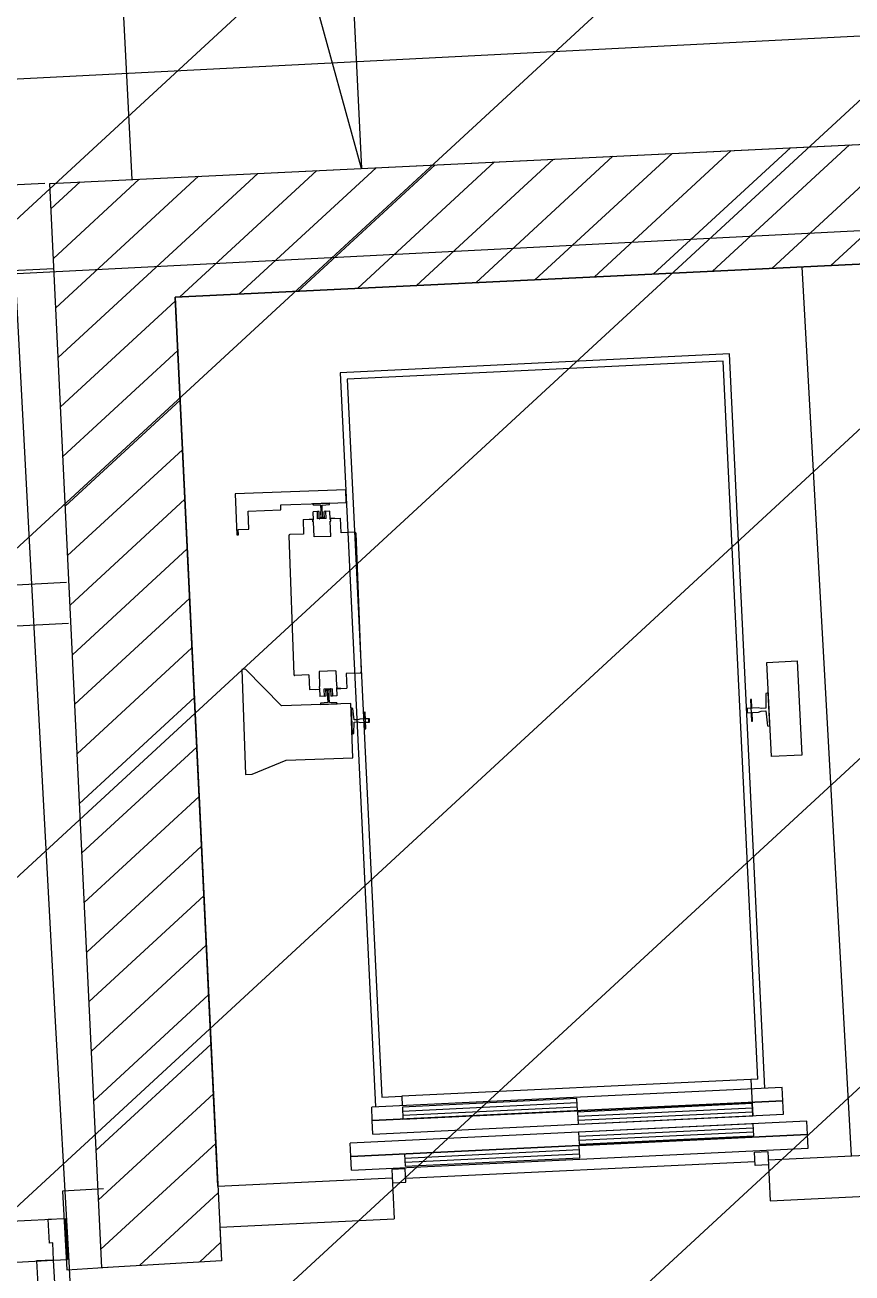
# Model space of a CAD drawing. Extents: x -678889171 to 586587, y -792238163 to 335485.
# Drawn here: x -678716804 to -678714387, y -792083014 to -792079368 of the extents above; entities that cross this region are included whole.
import ezdxf
from ezdxf.enums import TextEntityAlignment as Align

# ---------------------------------------------------------------- set-up
doc = ezdxf.new("R2010")
doc.units = 0
doc.header["$MEASUREMENT"] = 0
for name, color, linetype in [('A-FLOR-PATT', 252, 'Continuous'), ('A-SITE-PATT', 252, 'Continuous'), ('A-WALL', 252, 'Continuous')]:
    doc.layers.add(name, color=color, linetype=linetype)
doc.layers.add('BASEMENT3 LAYOUT$0$HATCH3', color=252, linetype='Continuous', lineweight=15)
doc.styles.add('Ground floor Towers$0$$Bas01-Rname$0$EN-SC', font='swissc.ttf')
doc.styles.add('Ground floor Towers$0$$Bas01-Rname$0$EN-SCL', font='swisscl.ttf')
doc.styles.add('Ground floor Towers$0$04-Ground Floor$0$V2-lower ground$0$LEVEL  FOR LICENSE LOWER GR$0$$LG- LEVEL$0$AR-SR', font='sarb.shx')

# ---------------------------------------------------------------- blocks, each defined once
blk = doc.blocks.new('A$C61C61320')
at = {"layer": 'BASEMENT3 LAYOUT$0$HATCH3'}
h = blk.add_hatch(dxfattribs=at)
h.set_pattern_fill('JIS_WOOD', color=256, scale=1000, style=0)
h.set_pattern_definition([(45, (-845711.5632553247, -468029.5931597503), (-499.9999991609842, 499.9999991609843), [])])
h.paths.add_polyline_path([(11086.00013759569, -61354.85490543771), (12440.74077330553, -169431.9252005816), (-18168.17453308101, -169031.9252005816), (-24087.31416799291, -98540.68329571502), (-23668.41511030192, -60233.84526748693)])
blk = doc.blocks.new('GR')
at = {"layer": 'A-FLOR-PATT'}
for p, q in [((83624.21488302383, 110869.2945836454), (83895.71461826742, 107826.246225201)), ((82944.24799375772, 110813.0605245719), (83226.79757775407, 107766.7605198465)), ((83895.71461826742, 107826.246225201), (82944.69737305967, 110808.2374921653)), ((36059.7741112865, 103178.3410056841), (114175, 110350)), ((36003.08842770266, 103741.1044731623), (107418.7258324164, 110300.5037897862)), ((82987.55579895168, 107745.4851372499), (92127.64501083517, 108558.2984172856)), ((82987.55579895165, 107745.4851372499), (92127.64140049537, 108558.2980962239)), ((85278.08270169585, 107598.0964235216), (85663.43280938941, 107983.4465312151)), ((84933.11098822879, 107567.4336742919), (85318.44460475486, 107952.767290818)), ((85105.5968449623, 107582.7650489067), (85490.93870707211, 107968.1069110165)), ((88945.14255071178, 107924.0423842219), (83367.1337620607, 107428.2420678191)), ((83367.13376206065, 107428.2420678192), (88945.14255071175, 107924.0423842219)), ((84588.13927476175, 107536.7709250623), (84973.4564001203, 107922.0880504208)), ((84760.62513149527, 107552.1022996771), (85145.95050243757, 107937.4276706194)), ((84070.68170456114, 107490.7768012178), (84455.97409316845, 107876.0691898251)), ((84243.16756129469, 107506.1081758327), (84628.46819548574, 107891.4088100237)), ((84415.6534180282, 107521.4395504475), (84800.96229780302, 107906.7484302223)), ((83725.7099910941, 107460.1140519882), (84110.98588853392, 107845.389949428)), ((83898.19584782762, 107475.445426603), (84283.47999085119, 107860.7295696266)), ((83032.62017713238, 107238.4876843826), (83593.50358158207, 107799.3710888323)), ((83380.73827762704, 107429.4513027586), (83765.99768389935, 107814.7107090309)), ((83553.22413436059, 107444.7826773734), (83938.49178621663, 107830.0503292294)), ((83006.963380677, 107527.1398521646), (83248.51537694753, 107768.6918484352)), ((83019.79177890469, 107382.8137682736), (83421.0094792648, 107784.0314686338)), ((82973.60662918922, 107744.2446602517), (79885.39704124327, 107469.6152002513)), ((83268.31319489857, 104586.8199039683), (82987.55579895168, 107745.4851372499)), ((83268.31319489854, 104586.8199039683), (82987.55579895165, 107745.4851372499)), ((82994.13498244935, 107671.4659360557), (83076.02127463024, 107753.3522282366)), ((85193.13323095288, 107591.3375538961), (85442.62816795122, 105002.4715591019)), ((85193.13323095278, 107591.3375538961), (85442.62816795122, 105002.4715591019)), ((83009.68974166887, 107496.4668875241), (79908.40544787877, 107220.6747151807)), ((83045.44857536005, 107094.1616004916), (83368.14557918407, 107416.8586043156)), ((83367.1337620607, 107428.2420678191), (83616.63172232479, 104621.2615777685)), ((83597.32676610474, 104838.4522730889), (83367.13376206065, 107428.2420678192)), ((84992.74624062708, 107328.2289930953), (83857.93585991369, 107227.3461967387)), ((85182.8739433532, 105189.5205263713), (84992.74624062708, 107328.2289930953)), ((84974.91990296575, 107306.9239383183), (83879.24091469077, 107209.5198590773)), ((85160.87314515297, 105215.1731425203), (84974.91990296575, 107306.9239383183)), ((83058.27697358774, 106949.8355166005), (83380.97397741178, 107272.5325204246)), ((83857.93585991369, 107227.3461967387), (84048.06356263984, 105088.6377300146)), ((83879.24091469077, 107209.5198590773), (84065.19415687803, 105117.7690632794)), ((83071.10537181541, 106805.5094327095), (83393.80237563945, 107128.2064365336)), ((83083.9337700431, 106661.1833488185), (83406.63077386713, 106983.8803526425)), ((83888.27922068188, 106886.0198058272), (83566.26259661202, 106861.0478379179)), ((83566.26259661202, 106861.0478379179), (83575.52026532369, 106741.6690514281)), ((83891.12773413163, 106849.2878715227), (83888.27922068188, 106886.0198058272)), ((83096.76216827077, 106516.8572649274), (83419.45917209482, 106839.5542687515)), ((83605.75805193606, 106812.3766928929), (83701.26108112789, 106819.7828278623)), ((83700.12167574801, 106834.4756015841), (83818.27606442761, 106843.6383198474)), ((83701.26108112789, 106819.7828278623), (83700.12167574801, 106834.4756015841)), ((83843.3762195357, 106845.584804038), (83793.17590931951, 106841.6918356567)), ((83793.17590931951, 106841.6918356567), (83794.99125792715, 106838.1373302867)), ((83794.99125792715, 106838.1373302867), (83816.37198913291, 106838.40964679)), ((83812.7432311297, 106819.6826189836), (83795.60166178757, 106818.3533127071)), ((83797.50067075409, 106793.865356504), (83795.60166178757, 106818.3533127071)), ((83812.7432311297, 106819.6826189836), (83807.84563988907, 106819.3028171903)), ((83809.5072727348, 106797.8758555127), (83807.84563988907, 106819.3028171903)), ((83814.40486397536, 106798.2556573059), (83812.7432311297, 106819.6826189836)), ((83814.40486397536, 106798.2556573059), (83812.7432311297, 106819.6826189836)), ((83816.37198913291, 106838.40964679), (83817.52801084128, 106823.5026034513)), ((83817.52801084128, 106823.5026034513), (83817.54361390407, 106817.3450079824)), ((83817.54361390407, 106817.3450079824), (83818.7494845978, 106801.7951557936)), ((83818.27606442761, 106843.6383198474), (83891.12773413163, 106849.2878715227)), ((83820.96348092097, 106838.7657109711), (83842.130573618, 106841.7929225472)), ((83822.11950262936, 106823.8586676326), (83820.96348092097, 106838.7657109711)), ((83823.05340404974, 106817.7722849999), (83822.11950262936, 106823.8586676326)), ((83824.25927474353, 106802.222432811), (83823.05340404974, 106817.7722849999)), ((83844.57757419361, 106822.1513306401), (83827.43600485155, 106820.8220243634)), ((83832.33359609212, 106821.2018261567), (83827.43600485155, 106820.8220243634)), ((83829.09763769717, 106799.3950626858), (83827.43600485155, 106820.8220243634)), ((83829.09763769717, 106799.3950626858), (83827.43600485155, 106820.8220243634)), ((83833.99522893783, 106799.7748644791), (83832.33359609212, 106821.2018261567)), ((83842.130573618, 106841.7929225472), (83843.3762195357, 106845.584804038)), ((83846.47658316013, 106797.6633744369), (83844.57757419361, 106822.1513306401)), ((83609.84092121404, 106759.7275870564), (83605.75805193606, 106812.3766928929)), ((83767.25605323972, 106794.7225048264), (83797.25379958842, 106797.0487908104)), ((83767.25605323972, 106794.7225048264), (83770.57931893106, 106751.8685814711)), ((83785.00982148695, 106796.0992863272), (83797.25379958842, 106797.0487908104)), ((83797.50067075409, 106793.865356504), (83795.97017349135, 106793.7466684436)), ((83796.3499752847, 106788.849077203), (83795.97017349135, 106793.7466684436)), ((83797.88047254737, 106788.9677652634), (83796.3499752847, 106788.849077203)), ((83801.29868868705, 106744.8894440979), (83797.88047254737, 106788.9677652634)), ((83833.99522893783, 106799.7748644791), (83809.5072727348, 106797.8758555127)), ((83815.31029932036, 106798.4927402861), (83817.18921234096, 106801.6741587213)), ((83817.18921234096, 106801.6741587213), (83825.81954700031, 106802.3434298833)), ((83825.78977200617, 106802.3411208714), (83817.2189873351, 106801.6764677331)), ((83818.7494845978, 106801.7951557936), (83824.25927474353, 106802.222432811)), ((83828.16647632695, 106799.4897199935), (83825.81954700031, 106802.3434298833)), ((83846.22971199447, 106800.8468087434), (83876.22745834323, 106803.1730947273)), ((83858.47369009601, 106801.7963132266), (83846.22971199447, 106800.8468087434)), ((83846.22971199447, 106800.8468087434), (83858.47369009601, 106801.7963132266)), ((83846.47658316013, 106797.6633744369), (83848.00708042283, 106797.7820624974)), ((83846.85638495344, 106792.7657831964), (83848.38688221615, 106792.8844712568)), ((83850.27460109312, 106748.6874620309), (83846.85638495344, 106792.7657831964)), ((83848.38688221615, 106792.8844712568), (83848.00708042283, 106797.7820624974)), ((83879.55072403459, 106760.319171372), (83876.22745834323, 106803.1730947273)), ((83575.52026532369, 106741.6690514281), (83580.41785656431, 106742.0488532214)), ((83579.23097596026, 106757.3538258483), (83609.84092121404, 106759.7275870564)), ((83580.41785656431, 106742.0488532214), (83579.23097596026, 106757.3538258483)), ((83727.35057279156, 106745.4368460301), (83758.68422073867, 106341.3855686802)), ((83770.57931893106, 106751.8685814711), (83730.17419119609, 106748.7352166764)), ((83850.27460109312, 106748.6874620309), (83801.29868868705, 106744.8894440979)), ((83919.95585176954, 106763.4525361668), (83879.55072403459, 106760.319171372)), ((83923.25422241575, 106760.6289177622), (83954.58787036293, 106356.5776404121)), ((83109.59056649843, 106372.5311810364), (83432.2875703225, 106695.2281848605)), ((83083.60355159608, 106582.3574379801), (81888.63687306485, 106472.0449512319)), ((83122.41896472612, 106228.2050971454), (83445.11596855022, 106550.9021009695)), ((83094.63436284842, 106462.8655085325), (81899.66768431719, 106352.5530217843)), ((85138.25180528384, 106432.3780861449), (85226.68875219459, 106440.2399868264)), ((85162.60282509409, 106158.4583390761), (85138.25180528384, 106432.3780861449)), ((85226.68875219459, 106440.2399868264), (85251.03977200483, 106166.3202397577)), ((83135.2473629538, 106083.8790132544), (83457.9443667779, 106406.5760170784)), ((83616.3117901739, 106350.6688309904), (83605.90440878762, 106349.8617521796)), ((83605.90440878762, 106349.8617521796), (83629.64202086878, 106043.7622996417)), ((83726.52982398983, 106247.7417163826), (83616.3117901739, 106350.6688309904)), ((83802.38771911987, 106341.6953150704), (83761.98259138485, 106338.5619502757)), ((83802.38771911987, 106341.6953150704), (83805.7109848112, 106298.8413917151)), ((83880.63975446735, 106357.1250423445), (83831.6638420613, 106353.3270244115)), ((83831.6638420613, 106353.3270244115), (83835.08205820099, 106309.248703246)), ((83880.63975446735, 106357.1250423445), (83884.05797060704, 106313.046721179)), ((83951.76425195835, 106353.279269766), (83911.35912422335, 106350.1459049713)), ((83911.35912422335, 106350.1459049713), (83914.68238991473, 106307.291981616)), ((85146.07891879427, 106344.3324531585), (85139.20920401113, 106341.7497144557)), ((85139.20920401113, 106341.7497144557), (85140.68790929216, 106298.4964597466)), ((85154.77571158361, 106246.5039720625), (85146.07891879427, 106344.3324531585)), ((83835.08205820099, 106309.248703246), (83833.55156093829, 106309.1300151856)), ((83833.55156093829, 106309.1300151856), (83833.93136273159, 106304.232423945)), ((83835.46185999429, 106304.3511120054), (83833.93136273159, 106304.232423945)), ((83835.46185999429, 106304.3511120054), (83837.3608689608, 106279.8631558023)), ((83872.43117041963, 106304.1386309298), (83847.94321421663, 106302.2396219633)), ((83872.43117041963, 106304.1386309298), (83874.0928032653, 106282.7116692522)), ((83884.05797060704, 106313.046721179), (83885.58846786975, 106313.1654092394)), ((83884.43777240034, 106308.1491299385), (83885.96826966303, 106308.2678179988)), ((83884.43777240034, 106308.1491299385), (83886.33678136684, 106283.6611737353)), ((83884.684643566, 106304.965695632), (83914.68238991473, 106307.291981616)), ((83896.92862166752, 106305.9152001152), (83884.684643566, 106304.965695632)), ((83884.684643566, 106304.965695632), (83896.92862166752, 106305.9152001152)), ((83885.58846786975, 106313.1654092394), (83885.96826966303, 106308.2678179988)), ((85097.94747309957, 106322.3053558242), (85095.20827562893, 106322.0618456261)), ((85095.20827562893, 106322.0618456261), (85100.77422301412, 106259.4516177246)), ((85100.0694905402, 106298.4352064368), (85097.94747309957, 106322.3053558242)), ((83805.7109848112, 106298.8413917151), (83835.70873115995, 106301.167677699)), ((83823.46475305843, 106300.2181732158), (83835.70873115995, 106301.167677699)), ((83854.5024383029, 106281.192462079), (83837.3608689608, 106279.8631558023)), ((83847.94321421663, 106302.2396219633), (83849.60484706232, 106280.8126602857)), ((83854.5024383029, 106281.192462079), (83849.60484706232, 106280.8126602857)), ((83852.84080545724, 106302.6194237566), (83854.5024383029, 106281.192462079)), ((83852.84080545724, 106302.6194237566), (83854.5024383029, 106281.192462079)), ((83853.7719668275, 106302.524766449), (83856.11889615408, 106299.6710565591)), ((83856.11889615408, 106299.6710565591), (83864.74923081348, 106300.3403277211)), ((83864.7194558193, 106300.3380187092), (83856.14867114823, 106299.6733655711)), ((83863.1889585566, 106300.2193306489), (83857.67916841096, 106299.7920536314)), ((83857.67916841096, 106299.7920536314), (83858.88503910464, 106284.2422014425)), ((83858.88503910464, 106284.2422014425), (83859.8189405251, 106278.1558188099)), ((83859.8189405251, 106278.1558188099), (83860.97496223345, 106263.2487754712)), ((83864.39482925033, 106284.66947846), (83863.1889585566, 106300.2193306489)), ((83864.41043231315, 106278.5118829911), (83864.39482925033, 106284.66947846)), ((83865.5664540215, 106263.6048396525), (83864.41043231315, 106278.5118829911)), ((83866.62814383408, 106303.5217461564), (83864.74923081348, 106300.3403277211)), ((83867.53357917904, 106303.7588291366), (83869.19521202472, 106282.3318674589)), ((83867.53357917904, 106303.7588291366), (83869.19521202472, 106282.3318674589)), ((83886.33678136684, 106283.6611737353), (83869.19521202472, 106282.3318674589)), ((83874.0928032653, 106282.7116692522), (83869.19521202472, 106282.3318674589)), ((85084.41693356483, 106297.0437195905), (85100.0694905402, 106298.4352064368)), ((85085.73884606882, 106282.1737904639), (85084.41693356483, 106297.0437195905)), ((85118.56560649975, 106298.896261708), (85085.69523685145, 106295.9741393308)), ((85085.69523685145, 106295.9741393308), (85086.80842632851, 106283.4520937505)), ((85101.39140304421, 106283.5652773102), (85085.73884606882, 106282.1737904639)), ((85086.80842632851, 106283.4520937505), (85119.67879597677, 106286.3742161277)), ((85103.5134204848, 106259.6951279228), (85101.39140304421, 106283.5652773102)), ((85126.60060801433, 106297.2441215849), (85118.56560649975, 106298.896261708)), ((85119.67879597677, 106286.3742161277), (85127.29635143749, 106289.4178430973)), ((85140.68790929216, 106298.4964597466), (85126.60060801433, 106297.2441215849)), ((85127.29635143749, 106289.4178430973), (85141.38365271532, 106290.6701812589)), ((85141.38365271532, 106290.6701812589), (85147.55812508894, 106247.8343726035)), ((83148.07576118148, 105939.5529293633), (83470.77276500556, 106262.2499331874)), ((83928.55546266485, 106263.4085403562), (83726.52982398983, 106247.7417163826)), ((83838.56222361872, 106256.4296824044), (83888.76253383489, 106260.3226507856)), ((83839.80786953644, 106260.2215638952), (83838.56222361872, 106256.4296824044)), ((83860.97496223345, 106263.2487754712), (83839.80786953644, 106260.2215638952)), ((83886.94718522724, 106263.8771561557), (83865.5664540215, 106263.6048396525)), ((83888.76253383489, 106260.3226507856), (83886.94718522724, 106263.8771561557)), ((83932.5433814945, 106211.9838323298), (83928.55546266485, 106263.4085403562)), ((83935.20465819043, 106249.1430436518), (83929.57617998433, 106250.246263897)), ((83929.57617998433, 106250.246263897), (83935.51058300464, 106173.7214007626)), ((83939.6523922346, 106215.6145295451), (83935.20465819043, 106249.1430436518)), ((83971.66169916805, 106239.6526285518), (83969.51900300029, 106239.4864652672)), ((83969.51900300029, 106239.4864652672), (83970.96699733725, 106220.8143986624)), ((83975.45971710104, 106190.6767161457), (83971.66169916805, 106239.6526285518)), ((85100.77422301412, 106259.4516177246), (85103.5134204848, 106259.6951279228)), ((85147.55812508894, 106247.8343726035), (85154.77571158361, 106246.5039720625)), ((83940.85154572288, 106104.8490239415), (83932.5433814945, 106211.9838323298)), ((83950.67197252596, 106216.4690835801), (83939.6523922346, 106215.6145295451)), ((83940.12714447622, 106209.4925404944), (83951.14672476759, 106210.3470945293)), ((83940.9016850899, 106175.6791750428), (83940.12714447622, 106209.4925404944)), ((83956.65153590424, 106218.7804325369), (83950.67197252596, 106216.4690835801)), ((83951.14672476759, 106210.3470945293), (83957.4111394908, 106208.9852500558)), ((83982.36388991741, 106220.7743919518), (83956.65153590424, 106218.7804325369)), ((83957.4111394908, 106208.9852500558), (83983.123493504, 106210.9792094705)), ((83970.96699733725, 106220.8143986624), (83983.21097543878, 106221.7639031456)), ((83984.11300469784, 106210.1321239492), (83971.86902659632, 106209.1826194659)), ((83971.86902659632, 106209.1826194659), (83973.31702093329, 106190.5105528611)), ((83983.123493504, 106210.9792094705), (83982.36388991741, 106220.7743919518)), ((83983.21097543878, 106221.7639031456), (83984.11300469784, 106210.1321239492)), ((83935.51058300464, 106173.7214007626), (83940.9016850899, 106175.6791750428)), ((83973.31702093329, 106190.5105528611), (83975.45971710104, 106190.6767161457)), ((85251.03977200483, 106166.3202397577), (85162.60282509409, 106158.4583390761)), ((83160.90415940915, 105795.2268454723), (83483.60116323325, 106117.9238492964)), ((83648.62018692613, 106045.2340315907), (83746.78449281388, 106089.7993778821)), ((83746.78449281388, 106089.7993778821), (83940.85154572288, 106104.8490239415)), ((83629.64202086878, 106043.7622996417), (83648.62018692613, 106045.2340315907)), ((83173.73255763682, 105650.9007615812), (83496.42956146096, 105973.5977654054)), ((83186.56095586451, 105506.5746776902), (83509.25795968865, 105829.2716815144)), ((83199.38935409219, 105362.2485937992), (83522.08635791633, 105684.9455976233)), ((83212.21775231986, 105217.9225099081), (83534.91475614403, 105540.6195137323)), ((83225.04615054754, 105073.5964260171), (83547.74315437171, 105396.2934298413)), ((83237.87454877523, 104929.2703421261), (83560.5715525994, 105251.9673459503)), ((85141.30744893667, 105213.4337839627), (84123.89124553843, 105122.9871389532)), ((85160.87314515297, 105215.1731425203), (85141.30744893667, 105213.4337839627)), ((85141.30744893667, 105213.4337839627), (85150.69998514917, 105107.779024379)), ((85232.96212567721, 105193.9732842797), (84037.10677275996, 105087.6636892224)), ((85236.44084279296, 105154.8418918412), (85232.96212567721, 105193.9732842797)), ((84040.58548987572, 105048.532296784), (85236.44084279296, 105154.8418918412)), ((85236.44084279296, 105154.8418918412), (84040.58548987572, 105048.532296784)), ((85147.56913974498, 105142.9972775736), (84638.8610380459, 105097.7739550688)), ((85150.69998514917, 105107.779024379), (85147.56913974498, 105142.9972775736)), ((85239.91955990868, 105115.7104994028), (85236.44084279296, 105154.8418918412)), ((83250.7029470029, 104784.944258235), (83573.39995082711, 105107.6412620593)), ((84044.06420699149, 105009.4009043456), (85239.91955990868, 105115.7104994028)), ((84065.19415687803, 105117.7690632794), (84123.89124553843, 105122.9871389532)), ((84123.89124553843, 105122.9871389532), (84126.3263475195, 105095.5951642463)), ((84635.38232093015, 105136.9053475072), (84126.67421923105, 105091.6820250025)), ((84127.7178343658, 105079.942607271), (84636.42593606484, 105125.1659297757)), ((84128.7614495005, 105068.2031895394), (84637.46955119961, 105113.4265120442)), ((84129.80506463522, 105056.463771808), (84638.51316633433, 105101.6870943127)), ((84638.51316633433, 105101.6870943127), (84635.38232093015, 105136.9053475072)), ((84639.90465318062, 105086.0345373373), (85148.61275487971, 105131.257859842)), ((84640.94826831535, 105074.2951196058), (85149.65637001446, 105119.5184421106)), ((84641.9918834501, 105062.5557018743), (85150.69998514917, 105107.779024379)), ((85309.31278517217, 105098.215057379), (83978.84544226692, 104979.9386754435)), ((84040.58548987572, 105048.5322967838), (84037.10677275996, 105087.6636892222)), ((84126.67421923105, 105091.6820250025), (84129.80506463522, 105056.463771808)), ((84638.8610380459, 105097.7739550688), (84641.9918834501, 105062.5557018743)), ((85152.7872154186, 105084.3001889159), (84644.0791137195, 105039.0768664112)), ((84645.12272885424, 105027.3374486798), (85153.83083055333, 105072.5607711844)), ((85155.91806082278, 105049.0819357214), (85152.7872154186, 105084.3001889159)), ((85312.79150228796, 105059.0836649406), (85309.31278517217, 105098.215057379)), ((85312.79150228796, 105059.0836649406), (83982.32415938262, 104940.8072830052)), ((83982.32415938262, 104940.8072830052), (85312.79150228796, 105059.0836649406)), ((84044.06420699152, 105009.4009043454), (84040.58548987572, 105048.5322967838)), ((84644.0791137195, 105039.0768664112), (84647.20995912372, 105003.8586132167)), ((84646.16634398897, 105015.5980309482), (85154.87444568807, 105060.8213534529)), ((84647.20995912372, 105003.8586132167), (85155.91806082278, 105049.0819357214)), ((85201.40827543683, 104981.0307719748), (85987.42132067235, 105050.8954013234)), ((85316.27021940368, 105019.9522725022), (85312.79150228796, 105059.0836649406)), ((83985.80287649839, 104901.6758905668), (85316.27021940368, 105019.9522725022)), ((84647.5578308353, 104999.9454739729), (84138.84972913617, 104954.7221514682)), ((84650.68867623943, 104964.7272207783), (84647.5578308353, 104999.9454739729)), ((85160.09252136167, 105002.1242647953), (85199.22391380007, 105005.6029819111)), ((85163.57123847744, 104962.9928723569), (85160.09252136167, 105002.1242647953)), ((85199.22391380007, 105005.6029819111), (85202.70263091582, 104966.4715894727)), ((83263.53134523059, 104640.618174344), (83586.22834905479, 104963.3151781682)), ((83982.32415938265, 104940.8072830049), (83978.84544226693, 104979.9386754433)), ((84139.89334427091, 104942.9827337366), (84648.60144597001, 104988.2060562413)), ((84140.93695940563, 104931.2433160051), (84649.64506110472, 104976.4666385098)), ((84141.98057454036, 104919.5038982736), (84650.68867623943, 104964.7272207783)), ((84145.11141994453, 104884.285645079), (85162.5276233427, 104974.7322900885)), ((85202.70263091582, 104966.4715894727), (85163.57123847744, 104962.9928723569)), ((85200.96327235794, 104986.0372856919), (85212.0325679311, 104861.502012218)), ((83985.80287649842, 104901.6758905665), (83982.32415938265, 104940.8072830049)), ((84138.84972913617, 104954.7221514682), (84141.98057454036, 104919.5038982736)), ((85212.0325679311, 104861.502012218), (85998.04561316664, 104931.3666415666)), ((83597.32676610474, 104838.4522730889), (84105.72797776529, 104883.6414241193)), ((84142.67631796352, 104911.6776197859), (84103.54492552512, 104908.1989026702)), ((84103.54492552512, 104908.1989026702), (84107.02364264082, 104869.0675102318)), ((84105.28428408297, 104888.633206451), (84116.35227025958, 104764.1126643625)), ((84146.15503507924, 104872.5462273475), (84142.67631796352, 104911.6776197859)), ((84107.02364264082, 104869.0675102318), (84146.15503507924, 104872.5462273475)), ((83264.01200438314, 104817.1158009585), (83144.74411977723, 104806.0752493231)), ((83377.89643649987, 104597.8287834946), (83599.05674728248, 104818.9890942772)), ((83144.74411977723, 104806.0752493231), (83165.9473676263, 104577.0226982112)), ((83607.95105859904, 104718.9235133321), (84116.35227025958, 104764.1126643625)), ((82199.57657362212, 104638.2396630778), (83115.65994748454, 104723.0409138486)), ((83105.70251950777, 104722.1191611227), (83155.4896593916, 104726.7279247516)), ((83112.15478858816, 104652.4171652854), (83105.70251950777, 104722.1191611227)), ((83155.4896593916, 104726.7279247516), (83166.55069210083, 104607.2387890304)), ((83607.95105859904, 104718.9235133321), (83616.63172232476, 104621.2615777685)), ((83552.2953682213, 104615.0732330973), (83611.88514551015, 104674.6630103862)), ((83122.11221656493, 104653.3389180112), (83112.15478858816, 104652.4171652854)), ((83126.72098019377, 104603.5517781274), (83122.11221656493, 104653.3389180112)), ((82210.63760633135, 104518.7505273565), (83126.72098019379, 104603.5517781274)), ((83126.72098019379, 104603.5517781274), (83076.93384030995, 104598.9430144985)), ((83076.93384030995, 104598.9430144985), (83084.95308902414, 104512.3133911006)), ((83126.72098019377, 104603.5517781274), (83166.55069210083, 104607.2387890304)), ((83135.93850745147, 104503.9774983597), (83126.72098019379, 104603.5517781274)), ((83616.63172232479, 104621.2615777685), (83268.31319489857, 104586.8199039683)), ((83616.63172232476, 104621.2615777685), (83268.31319489854, 104586.8199039683)), ((83165.9473676263, 104577.0226982112), (83286.52810752974, 104589.403990578))]:
    blk.add_line(p, q, dxfattribs=at)
for centre, radius, start, end in [((687457.6315433225, 163499.1463224945), 615150.2507543761, 171.0710527946992, 188.0887984813754), ((687457.6315433222, 163499.1463224945), 607150.2507543757, 171.117562181745, 188.0887984813754), ((83815.58291557034, 106800.9337119616), 2.456147866184668, 240.2054715522749, 263.6274150045859), ((83827.5207942193, 106801.8594788327), 2.456147866184668, 285.2412607530512, 308.6632042067545), ((83828.51030541316, 106801.0123933114), 1.228073933092334, 281.2117298980462, 296.4586507169942), ((83730.41156731689, 106745.6742221511), 3.070184832730834, 94.4343378803417, 184.4343378803416), ((83920.19322789036, 106760.3915416414), 3.070184832730834, 4.434337880341682, 94.4343378803417), ((83761.74521526403, 106341.622944801), 3.070184832730834, 184.4343378803416, 274.4343378803417), ((83951.52687583753, 106356.3402642913), 3.070184832730834, 274.4343378803417, 4.434337880341682), ((83854.41764893514, 106300.1550076097), 2.456147866184668, 105.2412607530512, 128.6632042067545), ((83866.35552758409, 106301.0807744808), 2.456147866184668, 60.20547155227492, 83.62741500458591), ((83867.20261310547, 106302.0702856747), 1.228073933092334, 72.41002504214511, 87.65694586152006)]:
    blk.add_arc(centre, radius, start, end, dxfattribs=at)
at = {"layer": 'A-FLOR-PATT', "style": 'Ground floor Towers$0$04-Ground Floor$0$V2-lower ground$0$LEVEL  FOR LICENSE LOWER GR$0$$LG- LEVEL$0$AR-SR', "flags": 12}
for tag, p in [('L', (30296.07288644527, 72859.53473235783)), ('P', (30237.50458115668, 72203.99769414036))]:
    blk.add_attdef(tag, text='', height=500, dxfattribs=at).set_placement(p, align=Align.RIGHT)
at = {"layer": 'A-FLOR-PATT'}
for tag, p, height, style in [('N', (85492.25876324323, 56633.4995742733), 250, 'Ground floor Towers$0$$Bas01-Rname$0$EN-SC'), ('N', (89389.48149106537, 56633.4995742733), 250, 'Ground floor Towers$0$$Bas01-Rname$0$EN-SC'), ('N', (94597.61363499537, 56633.4995742733), 250, 'Ground floor Towers$0$$Bas01-Rname$0$EN-SC'), ('AN', (85922.66280553787, 56313.08159666645), 200, 'Ground floor Towers$0$$Bas01-Rname$0$EN-SCL'), ('AN', (89819.88553336001, 56313.08159666645), 200, 'Ground floor Towers$0$$Bas01-Rname$0$EN-SCL'), ('AN', (95028.01767729002, 56313.08159666645), 200, 'Ground floor Towers$0$$Bas01-Rname$0$EN-SCL'), ('SN', (85299.47460008037, 56025.08594095582), 200, 'Ground floor Towers$0$$Bas01-Rname$0$EN-SCL'), ('SN', (89196.69732790251, 56025.08594095582), 200, 'Ground floor Towers$0$$Bas01-Rname$0$EN-SCL'), ('SN', (94404.82947183252, 56025.08594095582), 200, 'Ground floor Towers$0$$Bas01-Rname$0$EN-SCL'), ('F', (85927.04975899268, 56008.67972904726), 200, 'Ground floor Towers$0$$Bas01-Rname$0$EN-SCL'), ('F', (89824.27248681482, 56008.67972904726), 200, 'Ground floor Towers$0$$Bas01-Rname$0$EN-SCL'), ('F', (95032.40463074483, 56008.67972904726), 200, 'Ground floor Towers$0$$Bas01-Rname$0$EN-SCL')]:
    blk.add_attdef(tag, p, '', height=height, dxfattribs=dict(at, style=style))
at = {"layer": 'A-FLOR-PATT', "style": 'Ground floor Towers$0$$Bas01-Rname$0$EN-SCL', "width": 0.8}
for p in [(85305.16036184286, 56295.1433535593), (89202.383089665, 56295.1433535593), (94410.51523359501, 56295.1433535593)]:
    blk.add_attdef('FN', p, '', height=250, dxfattribs=at)

msp = doc.modelspace()

# ---------------------------------------------------------------- block references
at = {"layer": 'A-SITE-PATT', "rotation": 357.6731745000001}
msp.add_blockref('A$C61C61320', (-678706236.4347705, -791940527.995869, -212772), dxfattribs=at)

# ---------------------------------------------------------------- next in the draw order: block references
at = {"layer": 'A-WALL', "rotation": 357.6731745000001}
msp.add_blockref('GR', (-678804025.0995113, -792184118.4910543, -212772), dxfattribs=at)

doc.saveas('drawing.dxf')
